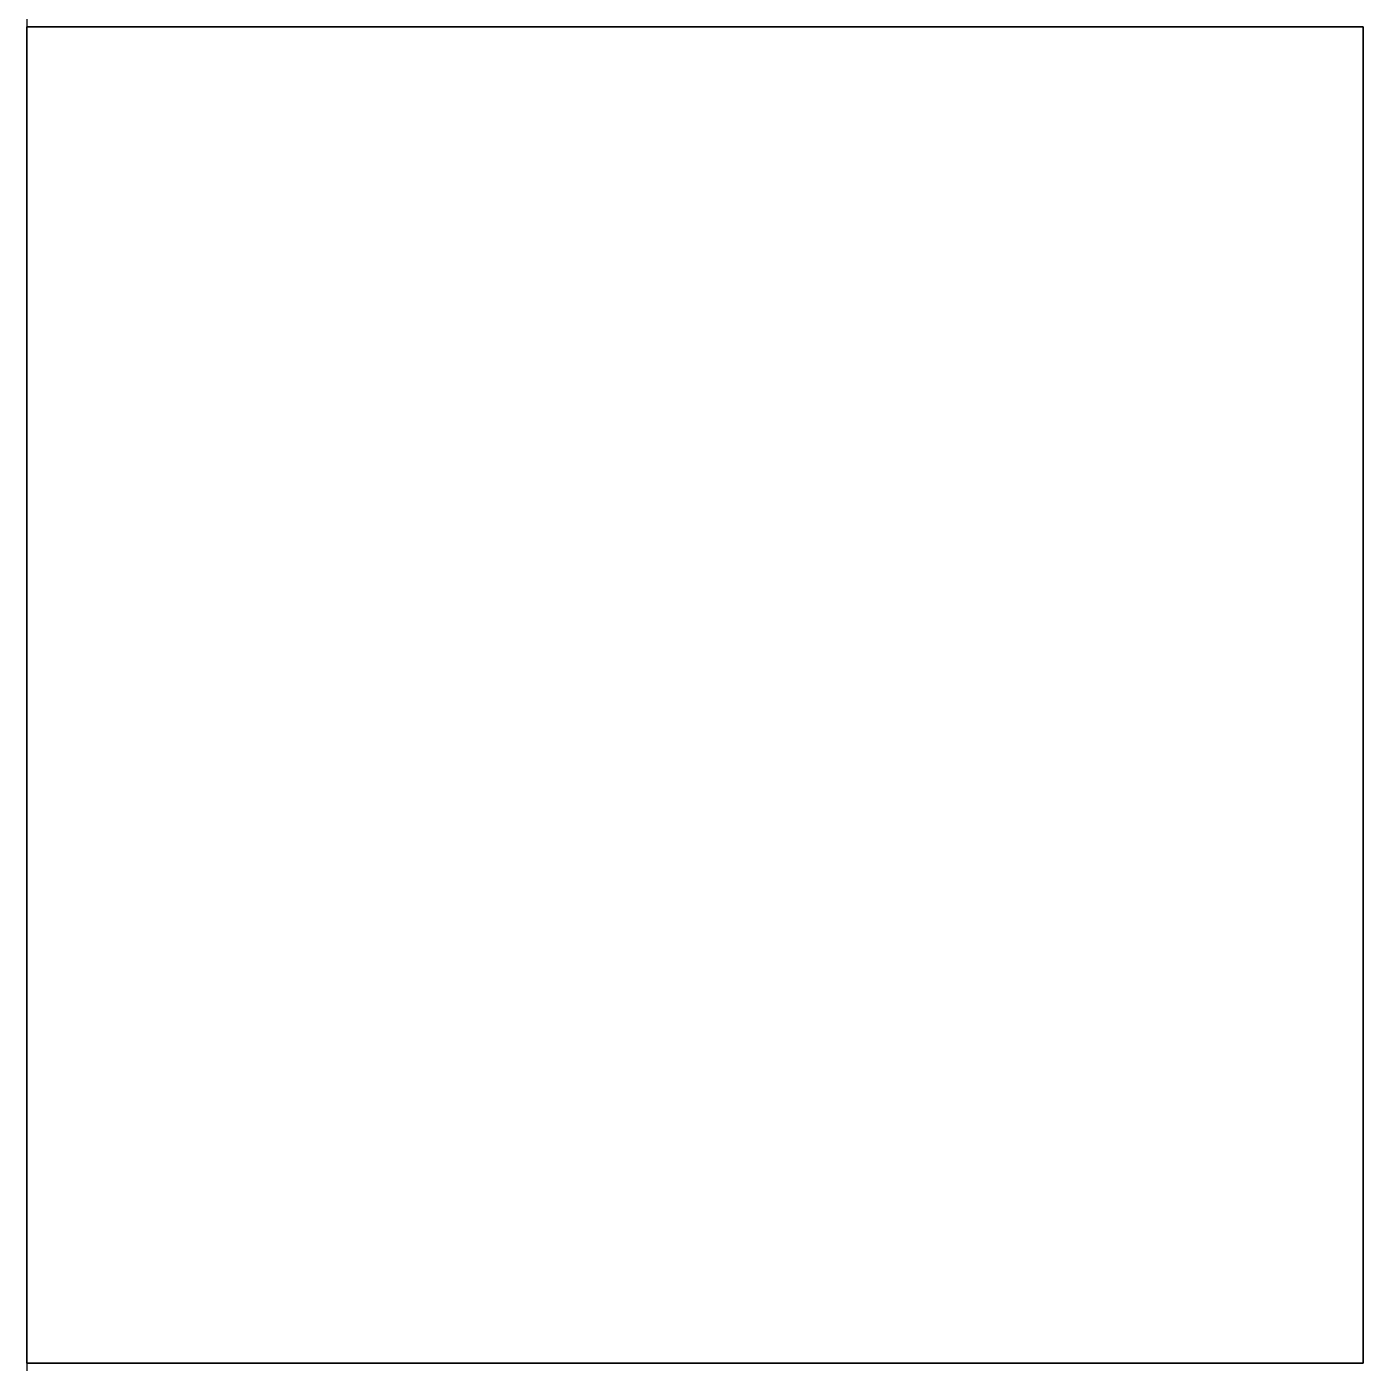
# Model space of a CAD drawing. Header units: millimetres. Extents: x -1.27 to 1.27, y -3.16 to 6.57.
# Drawn here: x 0 to 1, y 5.57 to 6.57 of the extents above; entities that cross this region are included whole.
import ezdxf

# ---------------------------------------------------------------- set-up
doc = ezdxf.new("R2010")
doc.units = ezdxf.units.MM
doc.layers.add('reference', color=9, linetype='Continuous')

msp = doc.modelspace()

# ---------------------------------------------------------------- linework, layer by layer
for points in [[(1, 6.57, -0.54), (1, 6.57, -1.54), (0, 6.57, -1.54), (0, 6.57, -0.54)], [(1, 6.57, -1.54), (1, 5.57, -1.54), (0, 5.57, -1.54), (0, 6.57, -1.54)], [(0, 6.57, -1.54), (0, 5.57, -1.54), (0, 5.57, -0.54), (0, 6.57, -0.54)], [(0, 6.57, -0.54), (0, 5.57, -0.54), (1, 5.57, -0.54), (1, 6.57, -0.54)], [(1, 5.57, -0.54), (1, 5.57, -1.54), (1, 6.57, -1.54), (1, 6.57, -0.54)], [(0, 5.57, -0.54), (0, 5.57, -1.54), (1, 5.57, -1.54), (1, 5.57, -0.54)]]:
    msp.add_3dface(points)
at = {"layer": 'reference'}
msp.add_xline((0, 3.73, 1.86), (0, -1), dxfattribs=at)

doc.saveas('drawing.dxf')
